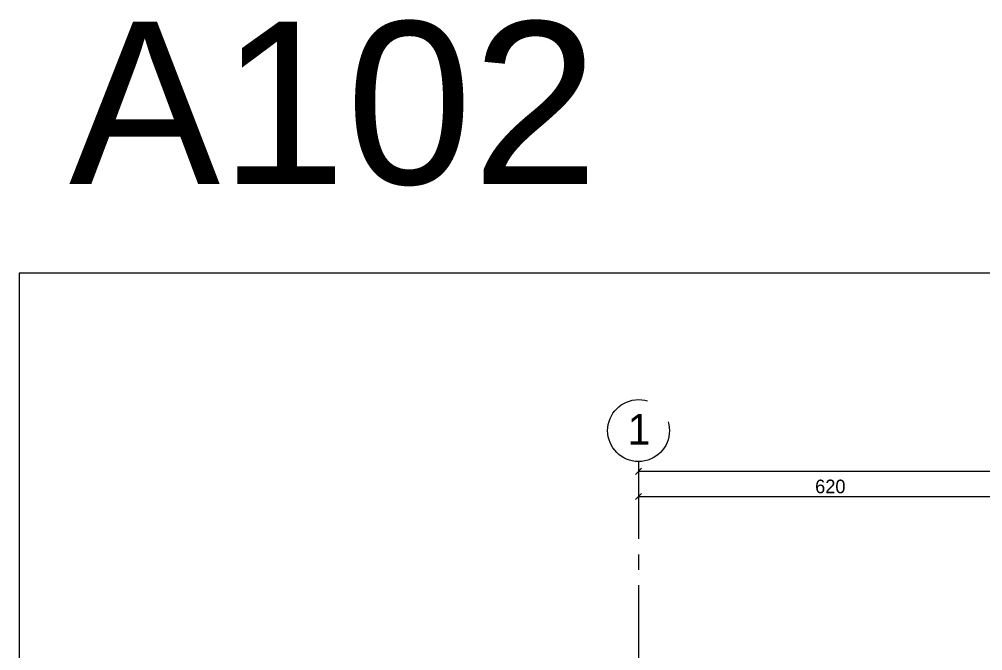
# Model space of a CAD drawing. Header units: inches. Extents: x -114 to 635, y -137 to 57.
# Drawn here: x 139.4 to 154.97, y 31.79 to 42 of the extents above; entities that cross this region are included whole.
import ezdxf

# ---------------------------------------------------------------- set-up
doc = ezdxf.new("R2010")
doc.units = ezdxf.units.IN
doc.header["$MEASUREMENT"] = 0
doc.header["$PDMODE"] = 98
for name, pattern in [('( Hidden )', [0.375, 0.25, -0.125]), ('CENTER', [2, 1.25, -0.25, 0.25, -0.25]), ('CENTERX2', [4, 2.5, -0.5, 0.5, -0.5])]:
    doc.linetypes.add(name, pattern=pattern)
doc.layers.get('0').update_dxf_attribs({"lineweight": 5})
doc.layers.get('Defpoints').update_dxf_attribs({"lineweight": 5})
doc.layers.add('AXIES', color=7, linetype='CENTER', lineweight=0, true_color=0x949596)
for name, color, linetype, lineweight in [('AXIS DIMENSION', 8, 'Continuous', 5), ('BORDER A2', 7, 'Continuous', 50), ('E-AX', 9, '( Hidden )', 0)]:
    doc.layers.add(name, color=color, linetype=linetype, lineweight=lineweight)
doc.styles.add('A0$0$002-F.FLOOR PLAN$0$xref plans$0$ATTRIBUTE', font='BKANT.TTF')
doc.styles.add('Arial', font='arial.ttf')
doc.styles.add('MAIN', font='')
doc.styles.get('MAIN').set_extended_font_data('Shonar Bangla')
doc.dimstyles.new('MFS-AXIS', dxfattribs={"dimtxt": 0.22, "dimasz": 0.1, "dimexe": 0, "dimexo": 0.15, "dimgap": 0.05, "dimtad": 1, "dimdec": 0, "dimlfac": 100, "dimzin": 0, "dimdsep": 46, "dimtxsty": 'MAIN', "dimblk": 'OBLIQUE', "dimcen": 0.09, "dimclrd": 1, "dimclre": 1, "dimclrt": 2, "dimadec": 0, "dimazin": 0, "dimtfac": 1, "dimtdec": 0, "dimtix": 1, "dimtofl": 0, "dimtmove": 2, "dimatfit": 3, "dimldrblk": 'OBLIQUE', "dimfxl": 0.05, "dimfxlon": 1, "dimtolj": 1, "dimtzin": 0, "dimlwd": -1, "dimarcsym": 1})

# ---------------------------------------------------------------- blocks, each defined once
blk = doc.blocks.new('_Oblique')
at = {"color": 0, "lineweight": -2}
blk.add_line((-0.5, -0.5), (0.5, 0.5), dxfattribs=at)
blk = doc.blocks.new('*D1394')
at = {"layer": 'AXIS DIMENSION', "color": 1, "linetype": 'Continuous', "lineweight": -2, "transparency": 16777216}
for p, q in [((25.079, -578.72), (25.079, -578.77)), ((31.279, -578.72), (31.279, -578.77))]:
    blk.add_line(p, q, dxfattribs=at)
at = {"layer": 'AXIS DIMENSION', "color": 17, "linetype": 'Continuous', "transparency": 16777216}
blk.add_line((25.079, -578.77), (31.279, -578.77), dxfattribs=at)
at = {"layer": 'Defpoints', "color": 0, "transparency": 16777216}
for p in [(25.079, -578.206), (31.279, -578.206), (31.279, -578.77)]:
    blk.add_point(p, dxfattribs=at)
at = {"layer": 'AXIS DIMENSION', "color": 17, "transparency": 16777216, "xscale": 0.1, "yscale": 0.1, "zscale": 0.1, "rotation": 180}
blk.add_blockref('_Oblique', (25.079, -578.77), dxfattribs=at)
at = {"layer": 'AXIS DIMENSION', "color": 17, "transparency": 16777216, "xscale": 0.1, "yscale": 0.1, "zscale": 0.1}
blk.add_blockref('_Oblique', (31.279, -578.77), dxfattribs=at)
at = {"layer": 'AXIS DIMENSION', "color": 3, "transparency": 16777216, "insert": (28.179, -578.61), "char_height": 0.22, "attachment_point": 5, "style": 'MAIN'}
blk.add_mtext('\\A1;620', dxfattribs=at)
blk = doc.blocks.new('*D1379')
at = {"layer": 'AXIS DIMENSION', "color": 1, "linetype": 'Continuous', "lineweight": -2, "transparency": 16777216}
for p, q in [((25.079, -578.356), (25.079, -578.363)), ((47.079, -578.356), (47.079, -578.363))]:
    blk.add_line(p, q, dxfattribs=at)
at = {"layer": 'AXIS DIMENSION', "color": 17, "linetype": 'Continuous', "transparency": 16777216}
blk.add_line((25.079, -578.363), (47.079, -578.363), dxfattribs=at)
at = {"layer": 'Defpoints', "color": 0, "transparency": 16777216}
for p in [(25.079, -578.206), (47.079, -578.206), (47.079, -578.363)]:
    blk.add_point(p, dxfattribs=at)
at = {"layer": 'AXIS DIMENSION', "color": 17, "transparency": 16777216, "xscale": 0.1, "yscale": 0.1, "zscale": 0.1, "rotation": 180}
blk.add_blockref('_Oblique', (25.079, -578.363), dxfattribs=at)
at = {"layer": 'AXIS DIMENSION', "color": 17, "transparency": 16777216, "xscale": 0.1, "yscale": 0.1, "zscale": 0.1}
blk.add_blockref('_Oblique', (47.079, -578.363), dxfattribs=at)
at = {"layer": 'AXIS DIMENSION', "color": 3, "transparency": 16777216, "insert": (37.577, -578.203), "char_height": 0.22, "attachment_point": 5, "style": 'MAIN'}
blk.add_mtext('\\A1;2200', dxfattribs=at)
blk = doc.blocks.new('DASLASDLASLDASLASDLASLQWELQWELQWELQWELQ')
at = {"layer": 'AXIES', "linetype": 'CENTERX2', "ltscale": 0.5}
blk.add_line((25.079, -578.206), (25.079, -610.174), dxfattribs=at)
at = {"layer": 'AXIES', "linetype": 'CENTERX2'}
blk.add_circle((25.079, -577.706), 0.5, dxfattribs=at)
at = {"layer": 'AXIES', "linetype": 'CENTERX2', "style": 'A0$0$002-F.FLOOR PLAN$0$xref plans$0$ATTRIBUTE'}
blk.add_text('1', height=0.495, dxfattribs=at).set_placement((24.902, -577.933))
at = {"layer": 'AXIS DIMENSION'}
dim = blk.add_linear_dim(base=(47.079, -578.363), p1=(25.079, -578.206), p2=(47.079, -578.206), dimstyle='MFS-AXIS', override={"dimclrd": 17, "dimclrt": 3}, dxfattribs=at)
dim.commit()
dim.dimension.update_dxf_attribs({"geometry": '*D1379', "text_midpoint": (37.577, -578.203), "dimtype": 128})
dim = blk.add_linear_dim(base=(31.279, -578.77), p1=(25.079, -578.206), p2=(31.279, -578.206), dimstyle='MFS-AXIS', override={"dimclrd": 17, "dimclrt": 3}, dxfattribs=at)
dim.commit()
dim.dimension.update_dxf_attribs({"geometry": '*D1394', "text_midpoint": (28.179, -578.61)})

msp = doc.modelspace()

# ---------------------------------------------------------------- linework, layer by layer
at = {"layer": 'BORDER A2', "lineweight": 5}
msp.add_lwpolyline([(139.399, -2.308), (184.999, -2.308), (184.999, 37.892), (139.399, 37.892)], close=True, dxfattribs=at)

# ---------------------------------------------------------------- block references
at = {"layer": 'E-AX'}
msp.add_blockref('DASLASDLASLDASLASDLASLQWELQWELQWELQWELQ', (124.33, 613.057), dxfattribs=at)

# ---------------------------------------------------------------- texts
at = {"layer": 'Defpoints', "insert": (140.202, 41.957), "char_height": 2.6227, "attachment_point": 1, "style": 'Arial'}
msp.add_mtext_dynamic_manual_height_columns('{\\C8;A102}', width=12.60747, gutter_width=4.456, heights=[0], dxfattribs=at)

doc.saveas('drawing.dxf')
